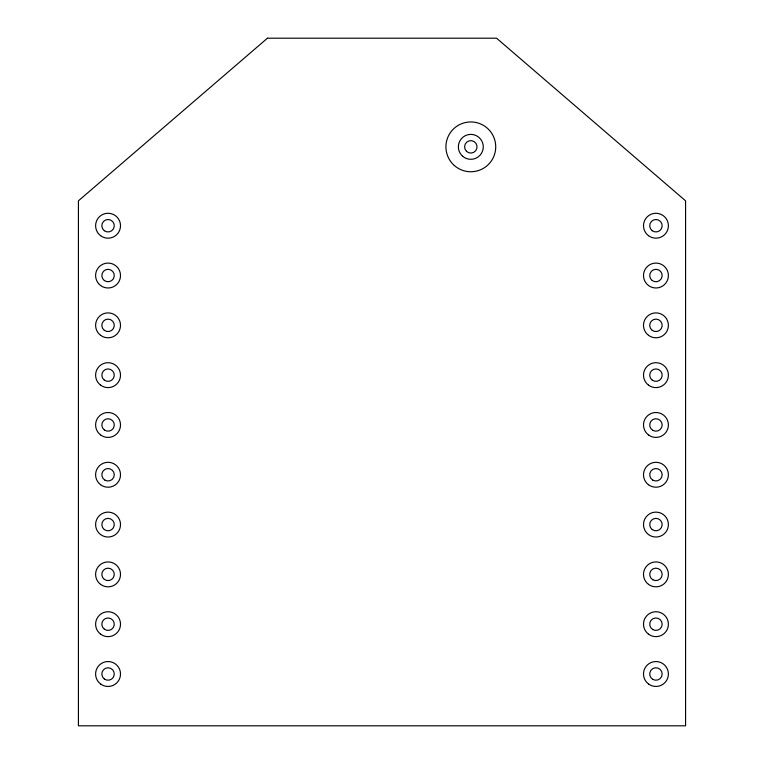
<?xml version="1.0" encoding="UTF-8"?>
<svg xmlns="http://www.w3.org/2000/svg" width="764" height="764" viewBox="0 0 764 764"><rect width="100%" height="100%" fill="white"/><g stroke="black" fill="none" stroke-linecap="round" stroke-linejoin="round"><path stroke-width="1.15" d="M267.438 38.2L78.425 200.827L78.425 725.8L685.575 725.8L685.575 200.827L496.562 38.2L267.438 38.2M454.351 165.53A24.906 24.906 0 0 0 495.234 151.778A24.906 24.906 0 0 0 462.879 123.243A24.906 24.906 0 0 0 454.351 165.53M462.583 156.19A12.453 12.453 0 0 0 483.029 149.314A12.453 12.453 0 0 0 466.852 135.047A12.453 12.453 0 0 0 462.583 156.19M466.451 151.282A6.227 6.227 0 0 0 476.841 148.417A6.227 6.227 0 0 0 469.163 140.853A6.227 6.227 0 0 0 466.451 151.282M648.502 235.704A12.453 12.453 0 0 0 668.309 227.185A12.453 12.453 0 0 0 651.024 214.292A12.453 12.453 0 0 0 648.502 235.704M652.217 230.718A6.227 6.227 0 0 0 662.13 226.459A6.227 6.227 0 0 0 653.487 220.003A6.227 6.227 0 0 0 652.217 230.718M648.502 285.516A12.453 12.453 0 0 0 668.309 276.988A12.453 12.453 0 0 0 651.024 264.096A12.453 12.453 0 0 0 648.502 285.516M652.217 280.522A6.227 6.227 0 0 0 662.13 276.262A6.227 6.227 0 0 0 653.487 269.816A6.227 6.227 0 0 0 652.217 280.522M648.502 335.32A12.453 12.453 0 0 0 668.309 326.801A12.453 12.453 0 0 0 651.024 313.909A12.453 12.453 0 0 0 648.502 335.32M652.217 330.334A6.227 6.227 0 0 0 662.13 326.075A6.227 6.227 0 0 0 653.487 319.619A6.227 6.227 0 0 0 652.217 330.334M648.502 385.132A12.453 12.453 0 0 0 668.309 376.604A12.453 12.453 0 0 0 651.024 363.712A12.453 12.453 0 0 0 648.502 385.132M652.217 380.138A6.227 6.227 0 0 0 662.13 375.878A6.227 6.227 0 0 0 653.487 369.432A6.227 6.227 0 0 0 652.217 380.138M648.502 434.936A12.453 12.453 0 0 0 668.309 426.417A12.453 12.453 0 0 0 651.024 413.525A12.453 12.453 0 0 0 648.502 434.936M652.828 430.352A6.227 6.227 0 0 0 662.168 424.956A6.227 6.227 0 0 0 652.828 419.57A6.227 6.227 0 0 0 652.828 430.352M648.502 484.748A12.453 12.453 0 0 0 668.309 476.22A12.453 12.453 0 0 0 651.024 463.328A12.453 12.453 0 0 0 648.502 484.748M652.828 480.155A6.227 6.227 0 0 0 662.168 474.769A6.227 6.227 0 0 0 652.828 469.373A6.227 6.227 0 0 0 652.828 480.155M648.502 534.552A12.453 12.453 0 0 0 668.309 526.033A12.453 12.453 0 0 0 651.024 513.141A12.453 12.453 0 0 0 648.502 534.552M652.217 529.567A6.227 6.227 0 0 0 662.13 525.307A6.227 6.227 0 0 0 653.487 518.861A6.227 6.227 0 0 0 652.217 529.567M648.502 584.364A12.453 12.453 0 0 0 668.309 575.846A12.453 12.453 0 0 0 651.024 562.944A12.453 12.453 0 0 0 648.502 584.364M652.828 579.771A6.227 6.227 0 0 0 662.168 574.385A6.227 6.227 0 0 0 652.828 568.989A6.227 6.227 0 0 0 652.828 579.771M648.502 634.168A12.453 12.453 0 0 0 668.309 625.649A12.453 12.453 0 0 0 651.024 612.757A12.453 12.453 0 0 0 648.502 634.168M652.828 629.584A6.227 6.227 0 0 0 662.168 624.188A6.227 6.227 0 0 0 652.828 618.802A6.227 6.227 0 0 0 652.828 629.584M648.502 683.981A12.453 12.453 0 0 0 668.309 675.462A12.453 12.453 0 0 0 651.024 662.56A12.453 12.453 0 0 0 648.502 683.981M652.828 679.387A6.227 6.227 0 0 0 662.168 674.001A6.227 6.227 0 0 0 652.828 668.605A6.227 6.227 0 0 0 652.828 679.387M100.609 683.981A12.453 12.453 0 0 0 120.425 675.462A12.453 12.453 0 0 0 103.13 662.56A12.453 12.453 0 0 0 100.609 683.981M104.334 678.986A6.227 6.227 0 0 0 114.237 674.727A6.227 6.227 0 0 0 105.594 668.28A6.227 6.227 0 0 0 104.334 678.986M100.609 634.168A12.453 12.453 0 0 0 120.425 625.649A12.453 12.453 0 0 0 103.13 612.757A12.453 12.453 0 0 0 100.609 634.168M104.334 629.183A6.227 6.227 0 0 0 114.237 624.923A6.227 6.227 0 0 0 105.594 618.477A6.227 6.227 0 0 0 104.334 629.183M100.609 584.364A12.453 12.453 0 0 0 120.425 575.846A12.453 12.453 0 0 0 103.13 562.944A12.453 12.453 0 0 0 100.609 584.364M104.334 579.37A6.227 6.227 0 0 0 114.237 575.111A6.227 6.227 0 0 0 105.594 568.664A6.227 6.227 0 0 0 104.334 579.37M100.609 534.552A12.453 12.453 0 0 0 120.425 526.033A12.453 12.453 0 0 0 103.13 513.141A12.453 12.453 0 0 0 100.609 534.552M104.334 529.567A6.227 6.227 0 0 0 114.237 525.307A6.227 6.227 0 0 0 105.594 518.861A6.227 6.227 0 0 0 104.334 529.567M100.609 484.748A12.453 12.453 0 0 0 120.425 476.22A12.453 12.453 0 0 0 103.13 463.328A12.453 12.453 0 0 0 100.609 484.748M104.945 480.155A6.227 6.227 0 0 0 114.285 474.769A6.227 6.227 0 0 0 104.945 469.373A6.227 6.227 0 0 0 104.945 480.155M100.609 434.936A12.453 12.453 0 0 0 120.425 426.417A12.453 12.453 0 0 0 103.13 413.525A12.453 12.453 0 0 0 100.609 434.936M104.334 429.951A6.227 6.227 0 0 0 114.237 425.691A6.227 6.227 0 0 0 105.594 419.245A6.227 6.227 0 0 0 104.334 429.951M100.609 385.132A12.453 12.453 0 0 0 120.425 376.604A12.453 12.453 0 0 0 103.13 363.712A12.453 12.453 0 0 0 100.609 385.132M104.334 380.138A6.227 6.227 0 0 0 114.237 375.878A6.227 6.227 0 0 0 105.594 369.432A6.227 6.227 0 0 0 104.334 380.138M100.609 335.32A12.453 12.453 0 0 0 120.425 326.801A12.453 12.453 0 0 0 103.13 313.909A12.453 12.453 0 0 0 100.609 335.32M104.334 330.334A6.227 6.227 0 0 0 114.237 326.075A6.227 6.227 0 0 0 105.594 319.619A6.227 6.227 0 0 0 104.334 330.334M100.609 285.516A12.453 12.453 0 0 0 120.425 276.988A12.453 12.453 0 0 0 103.13 264.096A12.453 12.453 0 0 0 100.609 285.516M104.334 280.522A6.227 6.227 0 0 0 114.237 276.262A6.227 6.227 0 0 0 105.594 269.816A6.227 6.227 0 0 0 104.334 280.522M100.609 235.704A12.453 12.453 0 0 0 120.425 227.185A12.453 12.453 0 0 0 103.13 214.292A12.453 12.453 0 0 0 100.609 235.704M104.334 230.718A6.227 6.227 0 0 0 114.237 226.459A6.227 6.227 0 0 0 105.594 220.003A6.227 6.227 0 0 0 104.334 230.718"/></g></svg>
